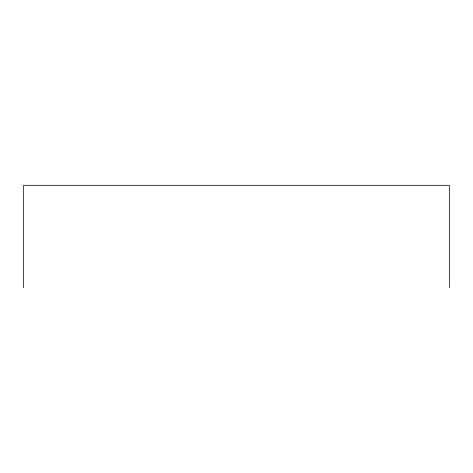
<?xml version="1.0" encoding="UTF-8"?>
<svg xmlns="http://www.w3.org/2000/svg" width="473" height="473" viewBox="0 0 473 473"><rect width="100%" height="100%" fill="white"/><g stroke="black" fill="none" stroke-linecap="round" stroke-linejoin="round"><path stroke-width="0.71" d="M449.35 287.679L449.35 185.321L23.65 185.321L23.65 287.679"/></g></svg>
